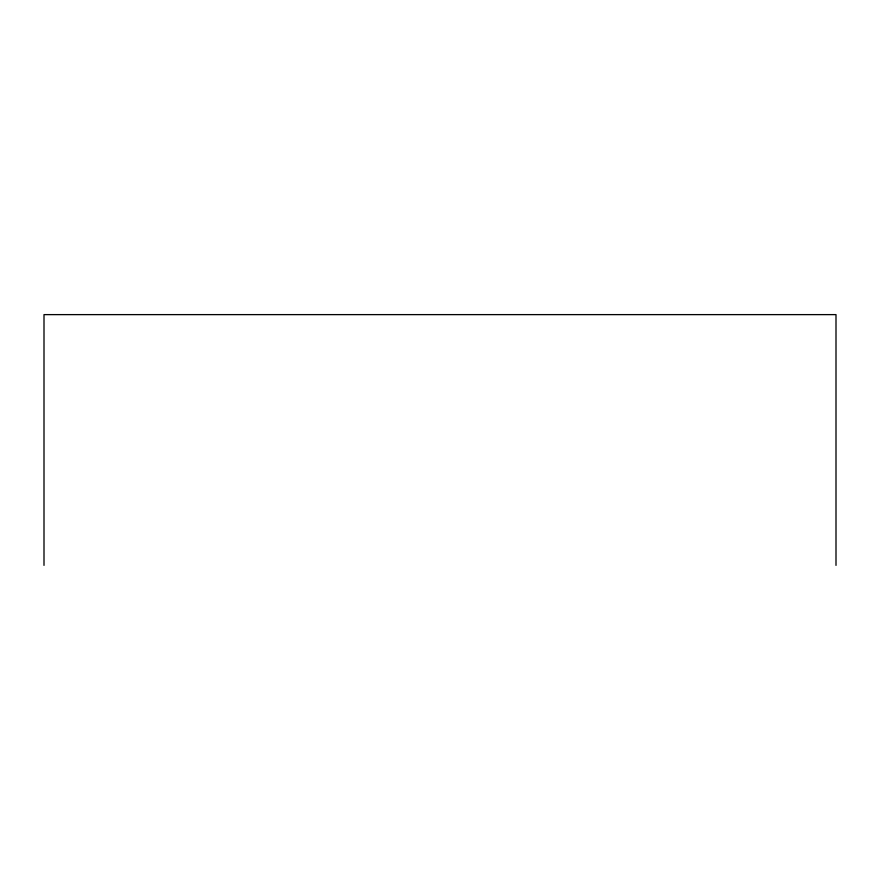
<?xml version="1.0" encoding="UTF-8"?>
<svg xmlns="http://www.w3.org/2000/svg" width="880" height="880" viewBox="0 0 880 880"><rect width="100%" height="100%" fill="white"/><g stroke="black" fill="none" stroke-linecap="round" stroke-linejoin="round"><path stroke-width="1.32" d="M836 565.378L836 314.622L44 314.622L44 565.378"/></g></svg>
